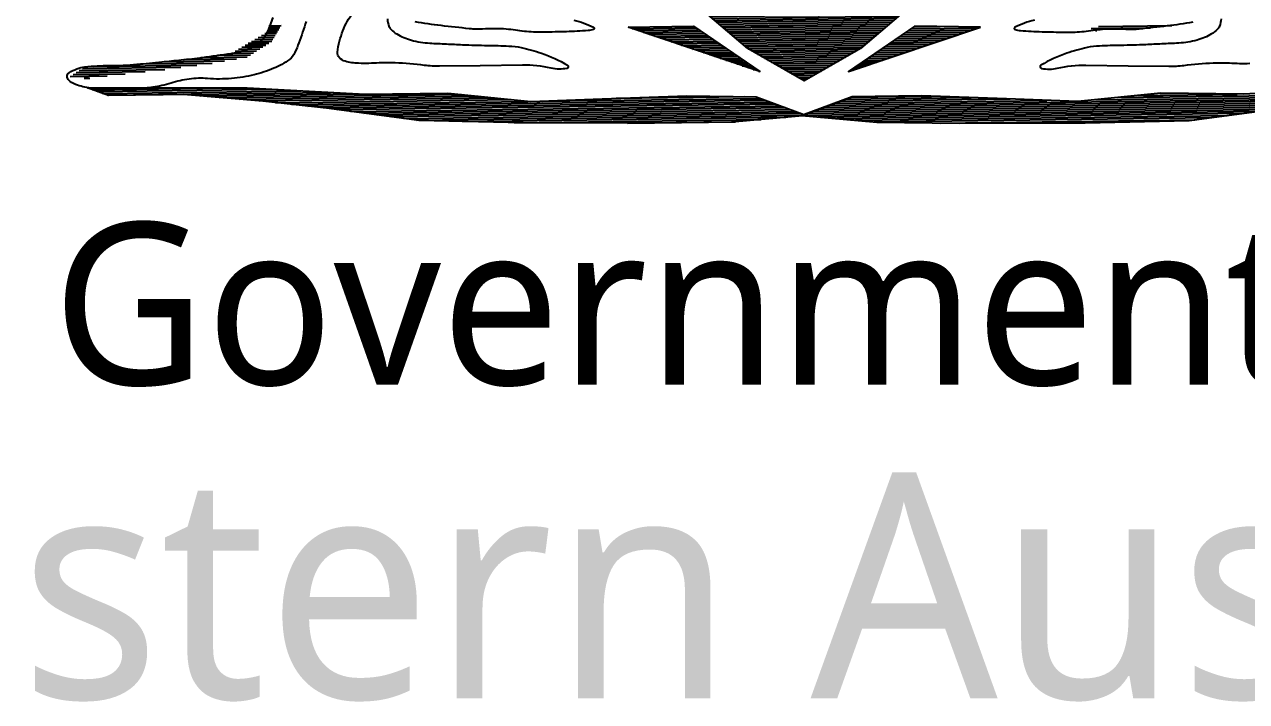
# Model space of a CAD drawing. Extents: x 0 to 420, y 0 to 297.
# Drawn here: x 360.49 to 367.27, y 70.71 to 74.47 of the extents above; entities that cross this region are included whole.
import ezdxf
from ezdxf.enums import TextEntityAlignment as Align

# ---------------------------------------------------------------- set-up
doc = ezdxf.new("R2010")
doc.units = 0
doc.header["$LTSCALE"] = 0.3
doc.header["$MEASUREMENT"] = 0
doc.layers.get('0').update_dxf_attribs({"linetype": 'CONTINUOUS'})
for name, color, linetype in [('T35', 3, 'CONTINUOUS'), ('TBLK07', 4, 'CONTINUOUS'), ('TBLK18', 4, 'CONTINUOUS'), ('TBLK25', 1, 'CONTINUOUS'), ('TBLK35', 3, 'CONTINUOUS'), ('TBLK50', 7, 'CONTINUOUS')]:
    doc.layers.add(name, color=color, linetype=linetype)
doc.styles.add('iso', font='iso3098b.shx')
doc.styles.add('logonorm', font='trebuc.TTF', dxfattribs={"width": 1.02, "height": 0.2})

# ---------------------------------------------------------------- blocks, each defined once
blk = doc.blocks.new('*X27')
at = {"color": 0, "linetype": 'Continuous'}
for p, q in [((114.51, 64), (120.06, 64)), ((114.71, 65), (120.68, 65)), ((114.92, 66), (121.29, 66)), ((105.92, 58), (116.37, 58)), ((107.65, 59), (116.99, 59)), ((109.38, 60), (117.6, 60)), ((111.1, 61), (118.22, 61)), ((112.83, 62), (118.83, 62)), ((114.3, 63), (119.45, 63)), ((88.05, 51), (105.16, 51)), ((95.56, 52), (106.79, 52)), ((97.28, 53), (108.41, 53)), ((99.01, 54), (110.04, 54)), ((100.74, 55), (111.66, 55)), ((102.47, 56), (113.29, 56)), ((104.19, 57), (114.91, 57)), ((17.94, 45), (68.99, 45)), ((23.78, 46), (77.33, 46)), ((48.19, 47), (85.33, 47)), ((59.69, 48), (91.66, 48)), ((70.72, 49), (97.99, 49)), ((79.38, 50), (103.54, 50)), ((11.54, 41), (30.77, 41)), ((13.14, 42), (40.02, 42)), ((14.74, 43), (50.52, 43)), ((16.34, 44), (60.66, 44)), ((18.76, 40), (21.77, 40))]:
    blk.add_line(p, q, dxfattribs=at)
blk = doc.blocks.new('*X22')
at = {"color": 0, "linetype": 'Continuous'}
for p, q in [((541.41, 59), (572.31, 59)), ((543.7, 58), (544.43, 58)), ((545.34, 60), (583.33, 60))]:
    blk.add_line(p, q, dxfattribs=at)
blk = doc.blocks.new('*X21')
at = {"color": 0, "linetype": 'Continuous'}
for p, q in [((303.63, 62), (336.45, 62)), ((306.46, 61), (337.86, 61)), ((309.29, 60), (339.28, 60)), ((312.13, 59), (340.7, 59)), ((314.96, 58), (342.11, 58)), ((445, 58), (476.4, 58)), ((446.49, 59), (479.48, 59)), ((447.99, 60), (482.57, 60)), ((449.49, 61), (463.2, 61)), ((317.79, 57), (343.53, 57)), ((320.63, 56), (344.95, 56)), ((323.46, 55), (346.36, 55)), ((326.29, 54), (347.78, 54)), ((329.13, 53), (349.2, 53)), ((331.96, 52), (350.61, 52)), ((334.79, 51), (352.03, 51)), ((434.51, 51), (454.79, 51)), ((436.01, 52), (457.88, 52)), ((437.51, 53), (460.97, 53)), ((439, 54), (464.05, 54)), ((440.5, 55), (467.14, 55)), ((442, 56), (470.23, 56)), ((443.5, 57), (473.31, 57)), ((337.63, 50), (353.45, 50)), ((340.46, 49), (354.86, 49)), ((343.29, 48), (356.28, 48)), ((346.13, 47), (357.7, 47)), ((348.96, 46), (359.11, 46)), ((351.79, 45), (360.53, 45)), ((425.52, 45), (436.27, 45)), ((427.02, 46), (439.36, 46)), ((428.52, 47), (442.45, 47)), ((430.02, 48), (445.53, 48)), ((431.52, 49), (448.62, 49)), ((433.01, 50), (451.71, 50)), ((354.63, 44), (361.95, 44)), ((357.46, 43), (363.36, 43)), ((360.29, 42), (364.78, 42)), ((363.13, 41), (366.2, 41)), ((365.96, 40), (367.61, 40)), ((368.79, 39), (369.03, 39)), ((416.54, 39), (417.75, 39)), ((418.04, 40), (420.84, 40)), ((419.53, 41), (423.93, 41)), ((421.03, 42), (427.01, 42)), ((422.53, 43), (430.1, 43)), ((424.03, 44), (433.19, 44)), ((20.53, 35), (21.2, 35)), ((23.1, 34), (91.52, 34)), ((25.68, 33), (115.97, 33)), ((28.26, 32), (131.22, 32)), ((30.84, 31), (146.47, 31)), ((78.81, 30), (161.72, 30)), ((89.06, 29), (214.43, 29)), ((99.31, 28), (223.03, 28)), ((109.56, 27), (231.63, 27)), ((118.14, 26), (240.23, 26)), ((294.62, 26), (361.25, 26)), ((126.39, 25), (248.83, 25)), ((134.64, 24), (372.03, 24)), ((142.89, 23), (374.63, 23)), ((149.98, 22), (377.23, 22)), ((156.84, 21), (379.83, 21)), ((163.69, 20), (382.43, 20)), ((256.45, 25), (369.43, 25)), ((402.45, 20), (679.46, 20)), ((405.26, 21), (693.47, 21)), ((408.08, 22), (517.93, 22)), ((410.89, 23), (499.08, 23)), ((413.71, 24), (478.74, 24)), ((416.53, 25), (458.22, 25)), ((543.45, 22), (707.48, 22)), ((554.55, 23), (757.37, 23)), ((565.66, 24), (616.75, 24)), ((576.77, 25), (578.25, 25)), ((170.55, 19), (385.03, 19)), ((177.41, 18), (387.63, 18)), ((184.27, 17), (390.23, 17)), ((191.12, 16), (391.18, 16)), ((214.76, 15), (382.44, 15)), ((241.76, 14), (369.44, 14)), ((300.41, 13), (356.44, 13)), ((392.83, 16), (636.58, 16)), ((394, 17), (646.26, 17)), ((396.81, 18), (656.79, 18)), ((399.19, 15), (628.21, 15)), ((399.63, 19), (667.33, 19)), ((408.89, 14), (619.83, 14)), ((418.59, 13), (611.46, 13)), ((428.29, 12), (603.08, 12)), ((462.55, 11), (594.71, 11))]:
    blk.add_line(p, q, dxfattribs=at)
blk = doc.blocks.new('*X17')
at = {"color": 0, "linetype": 'Continuous'}
for p, q in [((52124.63, 34001), (52155.2, 34001)), ((52125.18, 34002), (52152.4, 34002)), ((52127.51, 34003), (52149.74, 34003)), ((52130.21, 34004), (52146.75, 34004)), ((52133.52, 34005), (52143.28, 34005)), ((52138.06, 34006), (52139.04, 34006)), ((52186.18, 34001), (52241.37, 34001)), ((52192.1, 34002), (52232.37, 34002)), ((52198.13, 34003), (52229.14, 34003)), ((52203.13, 34004), (52225.91, 34004)), ((52207.44, 34005), (52221.71, 34005)), ((52211.27, 34006), (52213.93, 34006)), ((52265.79, 34001), (52297.79, 34001)), ((52274.92, 34002), (52295.74, 34002)), ((52278.91, 34003), (52293.63, 34003)), ((52281.87, 34004), (52291.45, 34004)), ((52284.32, 34005), (52289.18, 34005)), ((52286.42, 34006), (52286.82, 34006)), ((52125.36, 34000), (52162.45, 34000)), ((52126.1, 33999), (52301.8, 33999)), ((52126.84, 33998), (52302.06, 33998)), ((52127.58, 33997), (52301.28, 33997)), ((52128.32, 33996), (52300.5, 33996)), ((52129.06, 33995), (52299.72, 33995)), ((52179.07, 34000), (52299.81, 34000)), ((52129.8, 33994), (52298.94, 33994)), ((52130.54, 33993), (52298.16, 33993)), ((52131.28, 33992), (52297.38, 33992)), ((52132.02, 33991), (52296.6, 33991)), ((52132.76, 33990), (52295.82, 33990)), ((52133.49, 33989), (52295.04, 33989)), ((52134.23, 33988), (52294.26, 33988)), ((52134.97, 33987), (52293.48, 33987)), ((52135.71, 33986), (52292.7, 33986)), ((52136.45, 33985), (52291.92, 33985)), ((52137.19, 33984), (52291.14, 33984)), ((52137.93, 33983), (52290.36, 33983)), ((52138.69, 33982), (52289.58, 33982)), ((52139.64, 33981), (52288.8, 33981)), ((52140.6, 33980), (52287.98, 33980)), ((52141.55, 33979), (52286.98, 33979)), ((52142.51, 33978), (52285.97, 33978)), ((52143.46, 33977), (52284.97, 33977)), ((52144.42, 33976), (52283.96, 33976)), ((52145.37, 33975), (52282.96, 33975)), ((52146.32, 33974), (52281.95, 33974)), ((52147.28, 33973), (52280.95, 33973)), ((52148.23, 33972), (52279.94, 33972)), ((52149.19, 33971), (52278.94, 33971)), ((52150.14, 33970), (52277.93, 33970)), ((52151.1, 33969), (52276.92, 33969)), ((52152.05, 33968), (52275.92, 33968)), ((52153.01, 33967), (52274.91, 33967)), ((52153.96, 33966), (52273.91, 33966)), ((52154.92, 33965), (52272.9, 33965)), ((52155.87, 33964), (52271.9, 33964)), ((52156.82, 33963), (52270.89, 33963)), ((52157.78, 33962), (52269.89, 33962)), ((52158.73, 33961), (52268.88, 33961)), ((52159.71, 33960), (52267.88, 33960)), ((52160.85, 33959), (52266.87, 33959)), ((52161.99, 33958), (52265.73, 33958)), ((52163.13, 33957), (52264.52, 33957)), ((52164.28, 33956), (52263.32, 33956)), ((52165.42, 33955), (52262.11, 33955)), ((52166.56, 33954), (52260.91, 33954)), ((52167.71, 33953), (52259.7, 33953)), ((52168.85, 33952), (52258.5, 33952)), ((52169.99, 33951), (52257.29, 33951)), ((52171.13, 33950), (52256.09, 33950)), ((52172.28, 33949), (52254.88, 33949)), ((52173.42, 33948), (52253.68, 33948)), ((52174.56, 33947), (52252.47, 33947)), ((52175.71, 33946), (52251.27, 33946)), ((52176.85, 33945), (52250.07, 33945)), ((52177.99, 33944), (52248.86, 33944)), ((52179.13, 33943), (52247.66, 33943)), ((52180.28, 33942), (52246.45, 33942)), ((52181.42, 33941), (52245.25, 33941)), ((52182.56, 33940), (52244.04, 33940)), ((52183.76, 33939), (52242.84, 33939)), ((52185.46, 33938), (52241.43, 33938)), ((52187.17, 33937), (52239.62, 33937)), ((52188.87, 33936), (52237.81, 33936)), ((52190.58, 33935), (52235.99, 33935)), ((52192.29, 33934), (52234.18, 33934)), ((52193.99, 33933), (52232.37, 33933)), ((52195.7, 33932), (52230.56, 33932)), ((52197.4, 33931), (52228.75, 33931)), ((52199.11, 33930), (52226.93, 33930)), ((52200.82, 33929), (52225.12, 33929)), ((52202.52, 33928), (52223.31, 33928)), ((52204.23, 33927), (52221.5, 33927)), ((52205.93, 33926), (52219.69, 33926)), ((52207.64, 33925), (52217.87, 33925)), ((52209.34, 33924), (52216.06, 33924)), ((52211.05, 33923), (52214.25, 33923))]:
    blk.add_line(p, q, dxfattribs=at)
blk = doc.blocks.new('State Logo')
at = {"layer": 'TBLK07', "linetype": 'Continuous'}
for points in [[(-2.511, -1.345, -0.049098), (-2.294, -1.425, -0.675707), (-2.295, -1.449, -0.057488), (-2.355, -1.461, -0.014448), (-2.595, -1.474, -0.00338), (-2.847, -1.479, -0.009516), (-2.937, -1.479, -0.032493), (-3.135, -1.461, 0.030691), (-3.344, -1.441, 0.024163), (-3.492, -1.444, -0.027424), (-3.622, -1.445, -0.014704), (-3.673, -1.441, -0.002392), (-3.986, -1.407, -0.017681), (-4.273, -1.364, -0.136115)], [(-4.582, -1.332, 0.066217), (-4.564, -1.414, 0.111495), (-4.54, -1.451, 0.059901), (-4.477, -1.499, 0.065099), (-4.316, -1.568, 0.055007), (-4.112, -1.601, 0.001872), (-3.926, -1.61, 0.001964), (-3.748, -1.618, 0.005068), (-3.469, -1.626, -0.00603), (-3.234, -1.633, -0.044115), (-3.097, -1.65, -0.025911), (-2.87, -1.713, -0.054289), (-2.583, -1.845, -0.679829), (-2.589, -1.881, -0.112187), (-2.765, -1.879, 0.061372), (-3.082, -1.844), (-3.552, -1.851), (-4.002, -1.856, -0.032924), (-4.17, -1.848, 0.017041), (-4.494, -1.82, 0.028436), (-4.674, -1.821, -0.02249), (-4.901, -1.825, -0.063017), (-5.051, -1.802, -0.12887), (-5.115, -1.764, -0.231135), (-5.137, -1.701, -0.059951), (-5.076, -1.464, -0.075204), (-4.962, -1.263, 0.13298)], [(-5.484, -1.362, -0.009731), (-5.564, -1.596, -0.020291), (-5.608, -1.706, -0.126183), (-5.669, -1.782, -0.060978), (-5.841, -1.88, -0.04045), (-6.061, -1.953, -0.037063), (-6.31, -1.993, -0.043375), (-6.577, -1.994, 0.056532), (-6.781, -2, 0.039812), (-6.983, -2.045, -0.039687), (-7.186, -2.09, -0.019585), (-7.35, -2.107, -0.012227), (-7.614, -2.117, -0.037503), (-7.875, -2.101, -0.05667), (-8.043, -2.059, -0.067143), (-8.101, -2.027, -0.108059), (-8.129, -1.996, -0.387726), (-8.114, -1.93, -0.122886), (-7.938, -1.865, -0.02904), (-7.669, -1.85, 0.02545), (-7.361, -1.836, 0.000546), (-7.085, -1.809, 0.000697), (-6.869, -1.787, 0.006338), (-6.634, -1.759, 0.004643), (-6.314, -1.715, 0.09815), (-6.041, -1.618, 0.148614), (-5.911, -1.475, 0.042479), (-5.851, -1.316, 0.034194)], [(2.599, -1.345, 0.049098), (2.382, -1.425, 0.675707), (2.383, -1.449, 0.057488), (2.443, -1.461, 0.014448), (2.683, -1.474, 0.00338), (2.935, -1.479, 0.009516), (3.025, -1.479, 0.032493), (3.223, -1.461, -0.030691), (3.432, -1.441, -0.024163), (3.58, -1.444, 0.027424), (3.71, -1.445, 0.014704), (3.761, -1.441, 0.002392), (4.074, -1.407, 0.017681), (4.361, -1.364, 0.136115)], [(4.67, -1.332, -0.066217), (4.652, -1.414, -0.111495), (4.628, -1.451, -0.059901), (4.565, -1.499, -0.065099), (4.404, -1.568, -0.055007), (4.2, -1.601, -0.001872), (4.014, -1.61, -0.001964), (3.836, -1.618, -0.005068), (3.557, -1.626, 0.00603), (3.322, -1.633, 0.044115), (3.185, -1.65, 0.025911), (2.958, -1.713, 0.054289), (2.671, -1.845, 0.679829), (2.677, -1.881, 0.112187), (2.853, -1.879, -0.061372), (3.17, -1.844), (3.64, -1.851), (4.09, -1.856, 0.032924), (4.258, -1.848, -0.017041), (4.582, -1.82, -0.028436), (4.762, -1.821, 0.02249), (4.989, -1.825, 0.063017)], [(-2.511, -1.345, -0.049098), (-2.294, -1.425, -0.675707), (-2.295, -1.449, -0.057488), (-2.355, -1.461, -0.014448), (-2.595, -1.474, -0.00338), (-2.847, -1.479, -0.009516), (-2.937, -1.479, -0.032493), (-3.135, -1.461, 0.030691), (-3.344, -1.441, 0.024163), (-3.492, -1.444, -0.027424), (-3.622, -1.445, -0.014704), (-3.673, -1.441, -0.002392), (-3.986, -1.407, -0.017681), (-4.273, -1.364, -0.136115)], [(-4.582, -1.332, 0.066217), (-4.564, -1.414, 0.111495), (-4.54, -1.451, 0.059901), (-4.477, -1.499, 0.065099), (-4.316, -1.568, 0.055007), (-4.112, -1.601, 0.001872), (-3.926, -1.61, 0.001964), (-3.748, -1.618, 0.005068), (-3.469, -1.626, -0.00603), (-3.234, -1.633, -0.044115), (-3.097, -1.65, -0.025911), (-2.87, -1.713, -0.054289), (-2.583, -1.845, -0.679829), (-2.589, -1.881, -0.112187), (-2.765, -1.879, 0.061372), (-3.082, -1.844), (-3.552, -1.851), (-4.002, -1.856, -0.032924), (-4.17, -1.848, 0.017041), (-4.494, -1.82, 0.028436), (-4.674, -1.821, -0.02249), (-4.901, -1.825, -0.063017), (-5.051, -1.802, -0.12887), (-5.115, -1.764, -0.231135), (-5.137, -1.701, -0.059951), (-5.076, -1.464, -0.075204), (-4.962, -1.263, 0.13298)], [(-5.484, -1.362, -0.009731), (-5.564, -1.596, -0.020291), (-5.608, -1.706, -0.126183), (-5.669, -1.782, -0.060978), (-5.841, -1.88, -0.04045), (-6.061, -1.953, -0.037063), (-6.31, -1.993, -0.043375), (-6.577, -1.994, 0.056532), (-6.781, -2, 0.039812), (-6.983, -2.045, -0.039687), (-7.186, -2.09, -0.019585), (-7.35, -2.107, -0.012227), (-7.614, -2.117, -0.037503), (-7.875, -2.101, -0.05667), (-8.043, -2.059, -0.067143), (-8.101, -2.027, -0.108059), (-8.129, -1.996, -0.387726), (-8.114, -1.93, -0.122886), (-7.938, -1.865, -0.02904), (-7.669, -1.85, 0.02545), (-7.361, -1.836, 0.000546), (-7.085, -1.809, 0.000697), (-6.869, -1.787, 0.006338), (-6.634, -1.759, 0.004643), (-6.314, -1.715, 0.09815), (-6.041, -1.618, 0.148614), (-5.911, -1.475, 0.042479), (-5.851, -1.316, 0.034194)], [(1.947, -0.356), (1.644, -0.755), (1.188, -1.22), (0.669, -1.662), (0.044, -2.018), (-0.581, -1.662), (-1.1, -1.22), (-1.556, -0.755), (-1.869, -0.343, -0.072084), (-1.562, -0.242, -0.051738), (-1.219, -0.344, 0.01345), (-0.876, -0.382, 0.023214), (-0.406, -0.312, 0.031376), (-0.001, -0.221, -0.089588), (0.428, -0.301, 0.006558), (0.835, -0.339, 0.026052), (1.177, -0.313, 0.114492), (1.604, -0.2, -0.016973), (1.84, -0.304, -0.00392), (1.947, -0.356)]]:
    blk.add_lwpolyline(points, format="xyb", dxfattribs=at)
for points in [[(-1.911, -1.423), (-1.183, -1.413), (-0.449, -1.917)], [(1.999, -1.423), (1.271, -1.413), (0.537, -1.917)], [(-7.909, -2.096), (-6.138, -2.098), (-4.832, -2.167), (-3.912, -2.155), (-2.991, -2.25), (-2.2, -2.218), (-1.259, -2.185), (-0.489, -2.196), (0.07, -2.403), (-0.763, -2.478), (-1.683, -2.49), (-3.074, -2.486), (-4.229, -2.458), (-5.258, -2.322), (-5.965, -2.246), (-6.843, -2.171), (-7.677, -2.182)], [(7.997, -2.096), (6.226, -2.098), (4.92, -2.167), (4, -2.155), (3.079, -2.25), (2.288, -2.218), (1.347, -2.185), (0.577, -2.196), (0.018, -2.403), (0.851, -2.478), (1.771, -2.49), (3.162, -2.486), (4.317, -2.458), (5.346, -2.322), (6.053, -2.246), (6.931, -2.171), (7.765, -2.182)]]:
    blk.add_lwpolyline(points, close=True, dxfattribs=at)
at = {"layer": 'TBLK07', "linetype": 'Continuous', "xscale": 0.02139268110938849, "yscale": 0.02139268110938986, "zscale": 0.02139268110938768, "rotation": 0.7441666666577991}
for name, p in [('*X22', (-8.338, -2.851)), ('*X27', (-8.338, -2.851)), ('*X17', (-1107.406, -742.148)), ('*X21', (-8.338, -2.851))]:
    blk.add_blockref(name, p, dxfattribs=at)
at = {"layer": 'T35', "color": 4, "style": 'logonorm'}
blk.add_text('Government of', height=1.79986, dxfattribs=at).set_placement((0.047, -4.44), align=Align.MIDDLE)
at = {"layer": 'T35', "color": 1, "style": 'logonorm'}
blk.add_text('Western Australia', height=2.49981, dxfattribs=at).set_placement((0.047, -7.56), align=Align.MIDDLE)
blk = doc.blocks.new('a3_in_vtblk')
at = {"layer": 'TBLK18', "xscale": 0.5, "yscale": 0.5, "zscale": 0.499999999999998}
blk.add_blockref('State Logo', (364.7969, 75.1619), dxfattribs=at)
at = {"layer": 'TBLK18', "style": 'iso'}
for tag, p, height in [('GROUND_SURVEY_STD.', (381.8752, 126.1053), 1.8), ('SURVEY_CAPTURE_DATE', (381.9454, 122.6053), 1.8), ('MAPPING_SURVEY_STD.', (381.9454, 119.1053), 1.8), ('MAPPING_CAPTURE_DATE', (381.9454, 115.6053), 1.8), ('PROJECT_ZONE', (381.9454, 112.1053), 1.8), ('HEIGHT_DATUM', (381.9454, 108.6053), 1.8), ('CLIENT_STREET_NAME', (355.5138, 86.9408), 1.5), ('CLIENT_SUBURB_POSTCODE', (388.4876, 86.9408), 1.5), ('CLIENT_TELEPHONE_NO.', (368.3056, 84.6771), 1.5), ('CLIENT_FAX_NO.', (393.5552, 84.6771), 1.5), ('STREET_NAME', (355.5138, 62.0998), 1.5), ('SUBURB_POSTCODE', (388.4876, 62.0998), 1.5), ('TELEPHONE_NO.', (368.3056, 59.8361), 1.5), ('FAX_NO.', (393.5552, 59.8361), 1.5)]:
    blk.add_attdef(tag, p, '', height=height, dxfattribs=at)
for tag, p in [('CLIENT_MR_DIRECTORATE', (381.5, 92.9596)), ('MR_DIRECTORATE', (381.5, 68.1185))]:
    blk.add_attdef(tag, text='', height=1.5, dxfattribs=at).set_placement(p, align=Align.CENTER)
at = {"layer": 'TBLK25', "style": 'iso'}
for tag, height, p in [('CLIENT_MR__BRANCH', 2, (381.5, 90.0399)), ('MR_BRANCH', 2, (381.5, 65.1989)), ('ROAD_SECTION', 1.75, (384.5, 29.1617)), ('SLK', 1.75, (384.5, 26.1075)), ('CHAINAGE', 1.75, (384.5, 19.2054))]:
    blk.add_attdef(tag, text='', height=height, dxfattribs=at).set_placement(p, align=Align.CENTER)
for tag, p, height in [('FILE_NUMBER', (371.7734, 54.2365), 2.5), ('DESIGNED_/_DRAWN', (371.7734, 49.4865), 2), ('VERIFIED', (371.7734, 44.4865), 2), ('APPROVED', (371.7734, 39.4865), 2), ('LOCAL_AUTHORITY', (370.4803, 16.7335), 1.25)]:
    blk.add_attdef(tag, p, '', height=height, dxfattribs=at)
at = {"layer": 'TBLK35', "style": 'iso', "width": 0.9}
for tag, p in [('ROAD_PROJECT&NUMBER', (384.5, 32.2307)), ('DRAWING_DESCRIPTION', (384.5, 22.288))]:
    blk.add_attdef(tag, text='', height=2.5, dxfattribs=at).set_placement(p, align=Align.CENTER)
at = {"layer": 'TBLK50', "style": 'iso'}
blk.add_attdef('MRWA_DRG_NUMBER', (356.2877, 6.0846), '', height=5, dxfattribs=at)

msp = doc.modelspace()

# ---------------------------------------------------------------- block references
at = {"color": 1}
msp.add_blockref('a3_in_vtblk', (0, 0), dxfattribs=at)

doc.saveas('drawing.dxf')
